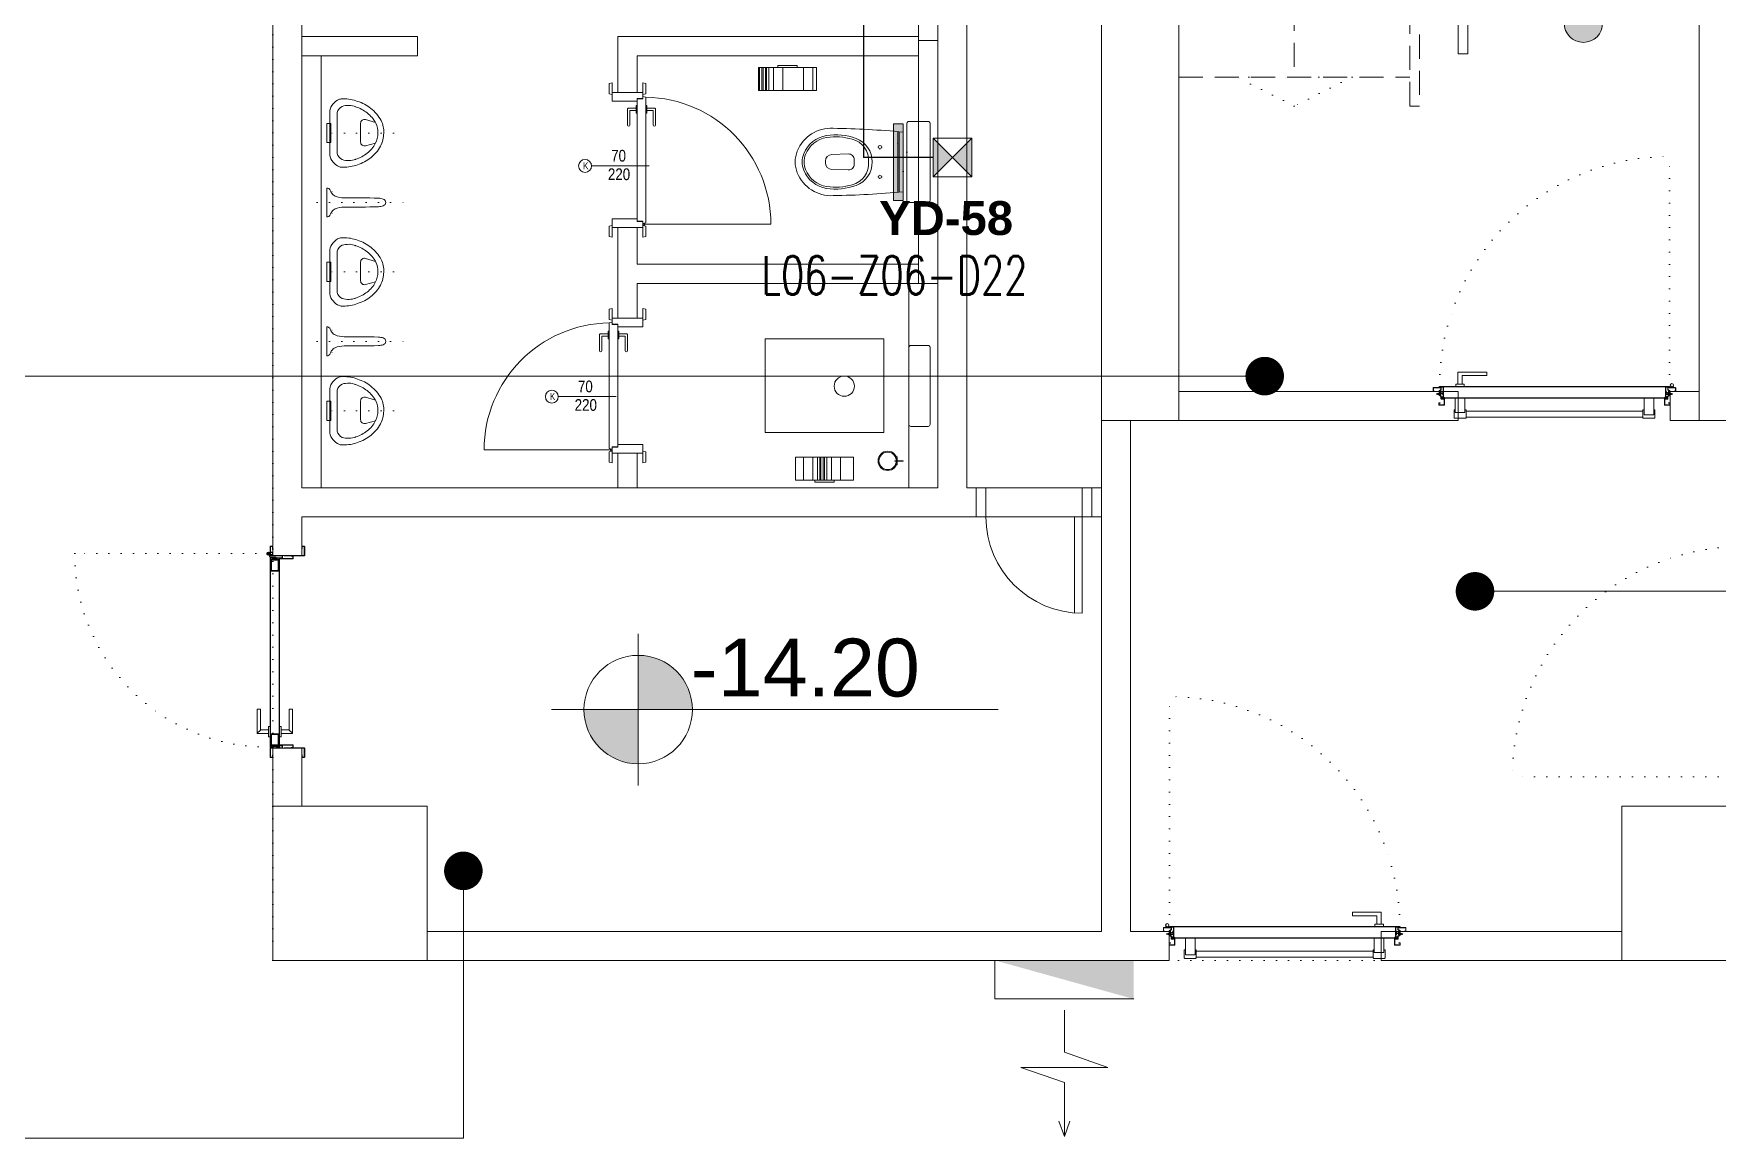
# Model space of a CAD drawing. Header units: metres. Extents: x -19121 to 152404, y -12107 to 46241.
# Drawn here: x 3536 to 4410, y 2308 to 2881 of the extents above; entities that cross this region are included whole.
import ezdxf
from ezdxf.enums import TextEntityAlignment as Align

# ---------------------------------------------------------------- set-up
doc = ezdxf.new("R2010")
doc.units = ezdxf.units.M
doc.header["$LTSCALE"] = 50
doc.header["$MEASUREMENT"] = 0
doc.linetypes.add('DOT2', pattern=[0.125, 0, -0.125])
doc.linetypes.add('HIDDEN', pattern=[0.375, 0.25, -0.125])
doc.layers.get('0').update_dxf_attribs({"color": 9, "lineweight": 9})
for name, color, linetype, lineweight in [('00', 9, 'Continuous', 9), ('01', 9, 'Continuous', 9), ('05', 9, 'Continuous', 9), ('06B', 9, 'Continuous', 9), ('06D', 9, 'Continuous', 9), ('10', 9, 'Continuous', 9), ('14', 9, 'Continuous', 9), ('19', 9, 'Continuous', 9), ('19D', 9, 'DOT2', 9), ('20', 9, 'DOT2', 9), ('21', 9, 'Continuous', 9), ('21_mahal200', 9, 'Continuous', 9), ('32-ekipman', 9, 'Continuous', 9), ('E-DEDEKTÖR NUMARALARI', 20, 'Continuous', 30), ('E-MODÜL HATTI', 6, 'Continuous', 30), ('EQ LIST', 7, 'Continuous', 9), ('H-DAMPER', 1, 'Continuous', 15), ('Kapı', 9, 'Continuous', 9), ('KARA SIVA', 9, 'Continuous', 9), ('TEFRİŞ', 9, 'Continuous', 9)]:
    doc.layers.add(name, color=color, linetype=linetype, lineweight=lineweight)
doc.styles.add('Arial', font='arial.ttf', dxfattribs={"height": 2.5})
doc.styles.add('E-YAZI', font='txttw.shx', dxfattribs={"height": 200})
doc.styles.add('MuuM_TEXT-ITALIC', font='ARIALNI.TTF')
doc.styles.add('MuuM_TEXT-STANDART', font='ARIALN.TTF')
doc.styles.get("Standard").update_dxf_attribs({"font": 'ARIALN.TTF'})
doc.dimstyles.new('MuuM_DIM200', dxfattribs={"dimscale": 20, "dimtxt": 2, "dimasz": 1, "dimexe": 1, "dimexo": 1, "dimgap": 1, "dimtad": 1, "dimdec": 1, "dimrnd": 0.5, "dimdsep": 46, "dimtxsty": 'MuuM_TEXT-STANDART', "dimblk": 'ARCHTICK', "dimcen": 0, "dimdle": 0.15, "dimclrd": 256, "dimclre": 256, "dimclrt": 256, "dimadec": 0, "dimazin": 0, "dimtfac": 5, "dimtdec": 1, "dimtix": 1, "dimtmove": 2, "dimatfit": 3, "dimldrblk": 'DOT', "dimfxl": 3, "dimfxlon": 1, "dimtolj": 1, "dimlwd": -1, "dimlwe": -1, "dimarcsym": 0})

# ---------------------------------------------------------------- blocks, each defined once
blk = doc.blocks.new('A$C66886524')
h = blk.add_hatch(color=256)
h.paths.add_polyline_path([(0, 0), (10, 9.99), (0, 20)])
h.paths.add_polyline_path([(20, 19.99), (10, 9.99), (20, -0.01)])
for p, q in [((20, -0.01), (0, 20)), ((20, 19.99), (0, 0))]:
    blk.add_line(p, q)
blk.add_lwpolyline([(20, 19.99), (20, -0.01), (0, 0), (0, 20)], close=True)
blk = doc.blocks.new('p-kolon_80x80')
blk.add_lwpolyline([(-40, -40), (40, -40), (40, 40), (-40, 40)], close=True)
blk = doc.blocks.new('2.bod.sitatik')
at = {"layer": '01'}
blk.add_lwpolyline([(4130, -5950), (4130, -5950), (4130, -5950), (4130, -5400), (4400, -5400), (4400, -5950), (4400, -5950), (4400, -5950), (4440, -5950), (4440, -5350), (4090, -5350), (4090, -5950), (4130, -5950)], dxfattribs=at)
for p in [(3700, -6190), (4400, -6190)]:
    blk.add_blockref('p-kolon_80x80', p, dxfattribs=at)
blk = doc.blocks.new('0_arrowstairs')
blk.add_lwpolyline([(0, 0), (0, -30), (15, 0), (0, 30)], close=True)
blk = doc.blocks.new('p-M01-M02_M03')
at = {"layer": '19'}
h = blk.add_hatch(color=256, dxfattribs=at)
h.dxf.hatch_style = 1
h.paths.add_polyline_path([(186, -201.29), (234, -201.29), (210, -177.25)])
h = blk.add_hatch(color=256, dxfattribs=at)
h.dxf.hatch_style = 1
edge = h.paths.add_edge_path()
edge.add_arc((210, -344), 10, 0, 360)
for points in [[(145, -206.33), (270, -148)], [(145, -206.33), (270, -148)], [(150, -204), (150, -360), (150, -360), (145, -360), (145, -360), (145, -206.33)], [(210, -344), (210, -201.29), (210, -201.29)]]:
    blk.add_lwpolyline(points, dxfattribs=at)
blk.add_lwpolyline([(186, -201.29), (234, -201.29), (210, -177.25)], close=True, dxfattribs=at)
at = {"layer": '19', "linetype": 'Continuous'}
for points in [[(210, -176), (270, -176)], [(150, -204), (270, -204)], [(150, -232), (270, -232)], [(150, -260), (270, -260)], [(150, -288), (270, -288)], [(150, -316), (270, -316)], [(150, -344), (270, -344)]]:
    blk.add_lwpolyline(points, dxfattribs=at)
at = {"layer": '19'}
blk.add_circle((210, -344), 10, dxfattribs=at)
at = {"layer": '19D', "linetype": 'HIDDEN'}
for points in [[(145, -200.74), (145, -125), (125, -125), (125, -125), (125, -387), (120, -387), (120, -120), (120, -120), (150, -120), (150, -198.41)], [(150, -120), (270, -120)], [(210, -165), (210, -120)], [(0, -148), (120, -148)], [(145, -200.74), (270, -142.41)], [(150, -148), (258.02, -148)], [(0, -176), (120, -176)], [(150, -176), (198.02, -176)], [(0, -204), (120, -204)], [(0, -232), (120, -232)], [(0, -260), (120, -260)], [(0, -288), (120, -288)], [(0, -316), (120, -316)], [(0, -344), (120, -344)], [(0, -372), (120, -372)]]:
    blk.add_lwpolyline(points, dxfattribs=at)
at = {"layer": '19D', "linetype": 'HIDDEN', "extrusion": (0, 0, -1)}
blk.add_lwpolyline([(-60, -148), (-60, -372)], dxfattribs=at)
at = {"layer": '19D'}
blk.add_lwpolyline([(145, -200.74), (270, -142.41)], dxfattribs=at)
at = {"layer": '19D', "linetype": 'HIDDEN', "extrusion": (0, 0, -1)}
blk.add_circle((-60, -148), 5, dxfattribs=at)
at = {"layer": '19D', "linetype": 'HIDDEN', "extrusion": (0, 0, -1), "zscale": -1, "rotation": 90}
blk.add_blockref('0_arrowstairs', (-210, -120), dxfattribs=at)
at = {"layer": '19D', "linetype": 'HIDDEN', "extrusion": (0, 0, -1), "rotation": 270}
blk.add_blockref('0_arrowstairs', (-60, -372), dxfattribs=at)
blk = doc.blocks.new('*U19')
at = {"ltscale": 15}
for p, q in [((-25, 1), (-26, 0)), ((-25, -1), (-26, 0)), ((-23, 1), (-25, 1)), ((-23, 1), (-23, -2)), ((-21, -3), (-18, 3)), ((-21, -3), (-18, 3)), ((-20, -3), (-17, 3)), ((-20, -3), (-16, 3)), ((-18, -3), (-15, 3)), ((-18, -3), (-15, 3)), ((-18, 1), (-18, 2)), ((-17, -3), (-14, 3)), ((-17, -3), (-13, 3)), ((-17, 1), (-17, 2)), ((-15, -3), (-12, 3)), ((-15, -3), (-12, 3)), ((-15, 1), (-15, 2)), ((-14, -3), (-11, 3)), ((-14, -3), (-10, 3)), ((-14, 1), (-14, 2)), ((-12, -3), (-9, 3)), ((-12, -3), (-9, 3)), ((-12, 1), (-12, 2)), ((-11, -3), (-8, 3)), ((-11, -3), (-7, 3)), ((-11, 1), (-11, 2)), ((-9, -3), (-6, 3)), ((-9, -3), (-6, 3)), ((-9, 1), (-9, 2)), ((-8, -3), (-4, 3)), ((-8, -3), (-5, 3)), ((-8, 1), (-8, 2)), ((-6, -3), (-3, 3)), ((-6, -3), (-3, 3)), ((-6, 1), (-6, 2)), ((-5, -3), (-1, 3)), ((-5, -3), (-2, 3)), ((-5, 1), (-5, 2)), ((-3, 1), (-3, 2)), ((0, 4), (-2, 1)), ((-2, 1), (-2, 2)), ((0, 0), (-1, 0)), ((-25, -1), (-23, -2)), ((-9, -2), (-23, -2)), ((-21, -3), (-21, -2)), ((-20, -3), (-19, -2)), ((-20, -2), (-19, -2)), ((-19, -2), (-18, -2)), ((-18, -3), (-18, -2)), ((-17, -3), (-16, -2)), ((-17, -2), (-16, -2)), ((-16, -2), (-15, -2)), ((-15, -3), (-15, -2)), ((-14, -3), (-13, -2)), ((-14, -2), (-13, -2)), ((-13, -2), (-12, -2)), ((-12, -3), (-12, -2)), ((-11, -3), (-10, -2)), ((-11, -2), (-10, -2)), ((-10, -2), (-9, -2)), ((-9, -3), (-9, -2)), ((-8, -2), (-7, -2)), ((-8, -3), (-7, -2)), ((-7, -2), (-6, -2)), ((-6, -3), (-6, -2)), ((-5, -2), (-4, -2)), ((-5, -3), (-4, -2)), ((-4, -2), (-2, -2)), ((0, -4), (-2, -2)), ((0, 0), (-1, 0))]:
    blk.add_line(p, q, dxfattribs=at)
for p, q in [((-7, 1), (-23, 1)), ((-17, 1), (-19, 1)), ((-16, 1), (-17, 1)), ((-14, 1), (-16, 1)), ((-13, 1), (-14, 1)), ((-11, 1), (-13, 1)), ((-10, 1), (-11, 1)), ((-8, 1), (-10, 1)), ((-7, 1), (-8, 1)), ((-5, 1), (-7, 1)), ((-4, 1), (-5, 1)), ((-2, 1), (-4, 1)), ((-2, 1), (-2, 1)), ((0, 0), (0, 4)), ((-2, -2), (-2, -2)), ((0, 0), (0, -4))]:
    blk.add_line(p, q)
for centre, radius, start, end in [((-26, 4), 3.92, 274.361, 322.1025), ((-26, -4), 3.92, 37.8975, 85.639), ((-18, 3), 0.0971, 330.3204, 150.3204), ((-17, 3), 0.0971, 330.3204, 150.3204), ((-15, 3), 0.0971, 330.3204, 150.3204), ((-14, 3), 0.0971, 330.3204, 150.3204), ((-12, 3), 0.0971, 330.3204, 150.3204), ((-11, 3), 0.0971, 330.3204, 150.3204), ((-9, 3), 0.0971, 330.3204, 150.3204), ((-8, 3), 0.0971, 330.3204, 150.3204), ((-6, 3), 0.0971, 330.3204, 150.3204), ((-5, 3), 0.0971, 330.3204, 150.3204), ((-3, 3), 0.0971, 330.3204, 150.3204), ((-2, 3), 0.0971, 330.3204, 150.3204), ((-1, 0), 0.486, 90, 270), ((0, 4), 0.25, 0, 150.0864), ((-21, -3), 0.0971, 150.3204, 330.3204), ((-20, -3), 0.0971, 150.3204, 330.3204), ((-18, -3), 0.0971, 150.3204, 330.3204), ((-17, -3), 0.0971, 150.3204, 330.3204), ((-15, -3), 0.0971, 150.3204, 330.3204), ((-14, -3), 0.0971, 150.3204, 330.3204), ((-12, -3), 0.0971, 150.3204, 330.3204), ((-11, -3), 0.0971, 150.3204, 330.3204), ((-9, -3), 0.0971, 150.3204, 330.3204), ((-8, -3), 0.0971, 150.3204, 330.3204), ((-6, -3), 0.0971, 150.3204, 330.3204), ((-5, -3), 0.0971, 150.3204, 330.3204), ((0, -4), 0.25, 209.9136, 0)]:
    blk.add_arc(centre, radius, start, end, dxfattribs=at)
blk = doc.blocks.new('conta')
at = {"ltscale": 10}
for p, q in [((-2649.9, 5345.5), (-2649.8, 5345.6)), ((-2649.9, 5344.5), (-2649.8, 5344.3)), ((-2649.8, 5344.3), (-2649.7, 5344.3)), ((-2649.7, 5345.4), (-2649.3, 5345.4)), ((-2649.2, 5345.4), (-2649.1, 5345.5)), ((-2649, 5344), (-2648.8, 5343.8)), ((-2648.9, 5344.1), (-2648.7, 5343.9)), ((-2648.8, 5345.1), (-2648.6, 5345.3)), ((-2648.8, 5344.9), (-2648.6, 5345.2)), ((-2648.7, 5343.8), (-2648.7, 5343.8)), ((-2648.6, 5345.3), (-2648.6, 5345.3))]:
    blk.add_line(p, q, dxfattribs=at)
for centre, radius, start, end in [((-2649.8, 5345.5), 0.05, 140.6345, 188.9372), ((-2653, 5345), 3.19, 350.4674, 8.9372), ((-2649.9, 5344.5), 0.02, 170.4674, 213.7451), ((-2649.7, 5345.6), 0.0696, 22.2428, 159.258), ((-2650.9, 5345), 1.24, 340.3382, 16.7772), ((-2649.7, 5344.6), 0.03, 160.3382, 273.2666), ((-2649.7, 5345.4), 0.03, 90, 196.7772), ((-2649.6, 5341.5), 3.01, 80.4362, 93.2666), ((-2649.3, 5345.5), 0.05, 270, 303.0062), ((-2649.2, 5344.1), 0.231, 353.9571, 81.9004), ((-2649.1, 5345.5), 0.03, 4.7972, 123.0062), ((-2649.1, 5344.5), 0.03, 260.4362, 338.7066), ((-2651.2, 5344.8), 2.33, 7.5897, 18.7951), ((-2649, 5345.6), 0.05, 18.7951, 42.1429), ((-2650.2, 5345), 1.27, 338.7066, 23.0418), ((-2648.9, 5344.1), 0.1, 173.9571, 217.2653), ((-2648.8, 5345.1), 0.05, 187.5897, 322.7347), ((-2658.2, 5345.2), 9.36, 353.6857, 357.8537), ((-2648.8, 5344.2), 0.1, 173.6857, 217.2653), ((-2648.8, 5344.8), 0.05, 142.7347, 180.2669), ((-2648.7, 5343.8), 0.05, 217.2653, 307.2653), ((-2648.7, 5343.8), 0.05, 307.2653, 37.2653), ((-2648.6, 5345.3), 0.05, 52.7347, 142.7347), ((-2648.6, 5345.3), 0.05, 322.7347, 52.7347)]:
    blk.add_arc(centre, radius, start, end, dxfattribs=at)
for points, knots in [([(-2649, 5345.6), (-2649, 5345.6), (-2649.1, 5345.7), (-2649.2, 5345.4), (-2649.3, 5345.7), (-2649.4, 5345.5), (-2649.5, 5345.7), (-2649.6, 5345.5), (-2649.7, 5345.6), (-2649.7, 5345.6)], [0.0086373, 0.0086373, 0.0086373, 0.0086373, 0.1097304, 0.3133405, 0.4430081, 0.5658764, 0.7165186, 0.8527974, 0.9648495, 0.9648495, 0.9648495, 0.9648495]), ([(-2649.7, 5344.3), (-2649.7, 5344.3), (-2649.7, 5344.5), (-2649.6, 5344.3), (-2649.3, 5344.4), (-2649.2, 5344.4), (-2649.2, 5344.4)], [0, 0, 0, 0, 0.1008757, 0.3841126, 0.5436166, 0.6906785, 0.6906785, 0.6906785, 0.6906785])]:
    blk.add_open_spline(points, degree=3, knots=knots, dxfattribs=at)
blk = doc.blocks.new('p-yn_sackasa')
at = {"layer": '10', "linetype": 'Continuous'}
for p, q in [((-2.19, 0), (-2.19, -0.15)), ((0, 6.16), (0, 6.9)), ((0.01, 6.9), (0.01, 6.15)), ((0.14, 6.9), (0.14, 6.16)), ((0.15, 6.9), (0.15, 6.16)), ((2.69, 7.16), (0.26, 7.16)), ((2.69, 7.15), (0.26, 7.15)), ((2.69, 7.02), (0.26, 7.02)), ((0.26, 7.01), (2.69, 7.01)), ((0.26, 6.05), (0.76, 6.05)), ((0.75, 6.04), (0.26, 6.04)), ((0.26, 5.91), (0.75, 5.91)), ((0.76, 5.9), (0.26, 5.9)), ((0.67, -0.71), (0.67, 2.27)), ((0.69, -0.71), (0.69, 2.27)), ((0.75, 5.91), (0.75, 6.04)), ((0.76, 5.9), (0.76, 6.05)), ((0.81, -0.71), (0.81, 2.27)), ((0.83, -0.71), (0.83, 2.27)), ((0.92, 2.33), (0.95, 2.32)), ((0.93, 2.34), (0.95, 2.33)), ((1.01, 2.46), (0.99, 2.47)), ((0.99, 2.46), (1.01, 2.45)), ((1.11, 2.52), (1.11, 3.73)), ((1.12, 2.52), (1.12, 3.73)), ((1.25, 3.73), (1.25, 2.52)), ((1.26, 2.52), (1.26, 3.73)), ((1.37, 3.98), (2.49, 3.98)), ((2.49, 3.97), (1.37, 3.97)), ((1.37, 3.84), (2.49, 3.84)), ((2.49, 3.83), (1.37, 3.83)), ((2.6, 3.69), (2.5, 3.36)), ((2.51, 3.35), (2.61, 3.69)), ((2.73, 3.65), (2.63, 3.32)), ((2.74, 3.64), (2.64, 3.31)), ((2.8, 3.29), (2.8, 6.9)), ((2.81, 3.29), (2.81, 6.9)), ((2.94, 3.29), (2.94, 6.9)), ((2.95, 3.29), (2.95, 6.9)), ((-2.95, -0.25), (-2.95, -1.75)), ((-2.94, -1.75), (-2.94, -0.25)), ((-2.81, -0.25), (-2.81, -1.75)), ((-2.8, -0.25), (-2.8, -1.75)), ((-2.19, 0), (-2.7, 0)), ((-2.2, -0.01), (-2.7, -0.01)), ((-2.2, -0.14), (-2.7, -0.14)), ((-2.19, -0.15), (-2.7, -0.15)), ((1.01, -1.85), (-2.7, -1.85)), ((1.01, -1.86), (-2.7, -1.86)), ((-2.7, -1.99), (1.01, -1.99)), ((1.01, -2), (-2.7, -2)), ((-2.2, -0.14), (-2.2, -0.01)), ((0.92, -0.77), (0.95, -0.76)), ((0.93, -0.78), (0.95, -0.77)), ((0.99, -0.89), (1.01, -0.88)), ((1.01, -0.89), (0.99, -0.91)), ((1.11, -0.96), (1.11, -1.75)), ((1.12, -0.96), (1.12, -1.75)), ((1.25, -0.96), (1.25, -1.75)), ((1.26, -0.96), (1.26, -1.75))]:
    blk.add_line(p, q, dxfattribs=at)
for points in [[(0.15, 2.14), (0.67, 2.14), (0.67, -0.54), (0.15, -0.54)], [(0.15, 2.14), (0.41, 2.14), (0.41, -0.54), (0.15, -0.54)]]:
    blk.add_lwpolyline(points, close=True, dxfattribs=at)
for centre, radius, start, end in [((0.26, 6.9), 0.261, 90, 180), ((0.26, 6.16), 0.261, 180, 270), ((0.26, 6.9), 0.249, 90, 180), ((0.26, 6.16), 0.249, 181.34499, 271.35021), ((0.26, 6.9), 0.122, 90, 180), ((0.26, 6.16), 0.122, 180, 270), ((0.26, 6.9), 0.11, 90, 180), ((0.26, 6.16), 0.11, 180, 270), ((0.89, 2.27), 0.219, 63.21528, 180), ((0.89, 2.27), 0.206, 63.21689, 180), ((0.89, 2.27), 0.0801, 63.21502, 180), ((0.89, 2.27), 0.0674, 63.21445, 180), ((1.04, 2.52), 0.206, 243.2197, 0), ((1.04, 2.52), 0.219, 243.21479, 0), ((1.04, 2.52), 0.0801, 243.22028, 0), ((1.04, 2.52), 0.0674, 243.21287, 0), ((1.37, 3.73), 0.253, 90, 180), ((1.37, 3.73), 0.24, 90, 180), ((1.37, 3.73), 0.114, 90, 180), ((1.37, 3.73), 0.101, 90, 180), ((2.49, 3.72), 0.261, 342.86025, 90), ((2.49, 3.72), 0.249, 342.86129, 90), ((2.49, 3.72), 0.122, 342.86074, 90), ((2.49, 3.72), 0.11, 342.86215, 90), ((2.72, 3.29), 0.232, 162.8601, 0), ((2.72, 3.29), 0.219, 162.86127, 0), ((2.72, 3.29), 0.0927, 162.86053, 0), ((2.72, 3.29), 0.0801, 162.86241, 0), ((2.69, 6.9), 0.261, 0, 90), ((2.69, 6.9), 0.249, 0, 90), ((2.69, 6.9), 0.122, 0, 90), ((2.69, 6.9), 0.11, 0, 90), ((-2.7, -0.25), 0.253, 90, 180), ((-2.7, -1.75), 0.253, 180, 270), ((-2.7, -0.25), 0.24, 90, 180), ((-2.7, -1.75), 0.24, 180, 270), ((-2.7, -0.25), 0.114, 90, 180), ((-2.7, -1.75), 0.114, 180, 270), ((-2.7, -0.25), 0.101, 90, 180), ((-2.7, -1.75), 0.101, 180, 270), ((0.89, -0.71), 0.219, 180, 296.78496), ((0.89, -0.71), 0.206, 180, 296.78515), ((0.89, -0.71), 0.0801, 180, 296.78498), ((0.89, -0.71), 0.0674, 180, 180.52454), ((0.89, -0.71), 0.0674, 180, 296.78713), ((1.04, -0.96), 0.219, 0, 116.78545), ((1.04, -0.96), 0.206, 0, 116.78362), ((1.04, -0.96), 0.0801, 0, 116.78105), ((1.04, -0.96), 0.0674, 0, 116.78713), ((1.01, -1.75), 0.114, 270, 0), ((1.01, -1.75), 0.24, 270, 0), ((1.01, -1.75), 0.101, 270, 0), ((1.01, -1.75), 0.253, 270, 0)]:
    blk.add_arc(centre, radius, start, end, dxfattribs=at)
at = {"layer": '10', "xscale": 0.0842696629213483, "yscale": 0.0842696629213483, "zscale": 0.0842696629213483}
blk.add_blockref('*U19', (0.95, 1.35), dxfattribs=at)
at = {"layer": '14', "xscale": -0.7887640449438696, "yscale": 0.7887640449438696, "zscale": 0.7887640449438204, "rotation": 90}
blk.add_blockref('conta', (4217.78, -2086.42), dxfattribs=at)
blk = doc.blocks.new('*U354')
at = {"layer": '06D'}
for points in [[(110.12, 4.76), (110.12, 11.01), (95.12, 11.01), (95.12, 9.14), (107.87, 9.14), (107.87, 9.14), (107.87, 4.76), (110.12, 4.76)], [(111.2, 3.51), (111.2, 4.76), (106.8, 4.76), (106.8, 3.51), (111.2, 3.51)]]:
    blk.add_lwpolyline(points, dxfattribs=at)
for points in [[(8.5, -8.61), (7.87, -8.61), (7.87, -12.61, 0.414214), (8.25, -12.98), (13.75, -12.98, 0.414214), (14.12, -12.61), (14.12, -8.61), (13.5, -8.61)], [(111.5, -8.61), (112.12, -8.61), (112.12, -12.61, -0.414214), (111.75, -12.98), (106.25, -12.98, -0.414214), (105.87, -12.61), (105.87, -8.61), (106.5, -8.61)]]:
    blk.add_lwpolyline(points, format="xyb", dxfattribs=at)
for points in [[(8.5, -11.11), (13.5, -11.11), (13.5, -2.49), (8.5, -2.49)], [(111.5, -9.99), (106.5, -9.99), (106.5, -2.49), (111.5, -2.49)], [(14.12, -12.36), (105.87, -12.36), (105.87, -9.23), (14.12, -9.23)]]:
    blk.add_lwpolyline(points, close=True, dxfattribs=at)
at = {"layer": '10', "ltscale": 10}
for p, q in [((-1.6, 3.68), (-1.73, 3.58)), ((-1.6, 3.68), (-1.73, 3.58)), ((-1.22, 3.11), (-1.22, 3.24)), ((-1.22, 3.11), (-1.22, 3.24)), ((-1.22, 3.11), (-1.05, 3.11)), ((-1.22, 3.11), (-1.05, 3.11)), ((-1.05, 2.95), (-1.05, 3.38)), ((-1.05, 2.95), (-1.05, 3.38)), ((-0.84, 2.95), (-0.84, 3.38)), ((-0.84, 2.95), (-0.84, 3.38)), ((0.3, 3.41), (0.3, 3.29)), ((0.4, 3.51), (119.6, 3.51)), ((0.4, 3.19), (2.25, 3.19)), ((0.45, 3.36), (119.54, 3.36)), ((0.45, 3.36), (0.45, 3.34)), ((0.45, 3.34), (2.35, 3.34)), ((1, 0.04), (2, 0.69)), ((2, 1.13), (2, 0.69)), ((2.3, 1.13), (2, 1.13)), ((2, 0.69), (2, -0.81)), ((2.3, 3.14), (2.3, -2.39)), ((2.3, 0.69), (2.3, 1.13)), ((2.3, -0.81), (2.3, 0.69)), ((2.45, 3.24), (2.45, -2.29)), ((117.55, 3.24), (117.55, -2.29)), ((119.54, 3.34), (117.65, 3.34)), ((117.7, 3.14), (117.7, -2.39)), ((117.7, 1.13), (117.7, -0.37)), ((118, 1.13), (117.7, 1.13)), ((117.7, 1.13), (117.7, -0.37)), ((118, 1.13), (117.7, 1.13)), ((119.6, 3.19), (117.75, 3.19)), ((118, -0.37), (118, 1.13)), ((118, -0.37), (118, 1.13)), ((118, 0.88), (119, 0.88)), ((118, 0.88), (119, 0.88)), ((118, 0.68), (119, 0.68)), ((118, 0.68), (119, 0.68)), ((119, 0.28), (118, -0.37)), ((119, 0.28), (118, -0.37)), ((119.55, 3.36), (119.55, 3.34)), ((119.7, 3.41), (119.7, 3.29)), ((2, -0.36), (1, -0.36)), ((2, -0.56), (1, -0.56)), ((2, -0.81), (2.3, -0.81)), ((2.4, -2.49), (117.6, -2.49)), ((2.5, -2.34), (117.5, -2.34)), ((117.7, -0.37), (117.7, -0.81)), ((117.7, -0.37), (117.7, -0.81)), ((117.7, -0.81), (118, -0.81)), ((117.7, -0.81), (118, -0.81)), ((118, -0.81), (118, -0.37)), ((118, -0.81), (118, -0.37))]:
    blk.add_line(p, q, dxfattribs=at)
blk.add_circle((-0.95, 4.22), 0.843, dxfattribs=at)
blk.add_circle((-0.95, 4.22), 0.843, dxfattribs=at)
for centre, radius, start, end in [((-0.95, 4.22), 1.01, 219.4092, 254.28614), ((-0.95, 4.22), 1.01, 219.4092, 254.28614), ((-0.42, 3.21), 0.428, 156.35197, 217.62095), ((-0.42, 3.21), 0.428, 156.35197, 217.62095), ((-0.42, 3.21), 0.302, 105.55242, 240.03149), ((-0.42, 3.21), 0.302, 105.55242, 240.03149), ((0.4, 3.41), 0.1, 90, 180), ((0.4, 3.29), 0.1, 180, 270), ((0.45, 3.36), 0.005, 90, 180), ((0.45, 3.34), 0.005, 180, 270), ((2.25, 3.14), 0.05, 0, 90), ((2.35, 3.24), 0.1, 0, 90), ((117.65, 3.24), 0.1, 90, 180), ((117.75, 3.14), 0.05, 90, 180), ((119.54, 3.36), 0.005, 0, 90), ((119.54, 3.34), 0.005, 270, 0), ((119.6, 3.41), 0.1, 0, 90), ((119.6, 3.29), 0.1, 270, 0), ((2.4, -2.39), 0.1, 180, 270), ((2.5, -2.29), 0.05, 180, 270), ((117.56, -2.35), 0.141, 284.92708, 345.07292)]:
    blk.add_arc(centre, radius, start, end, dxfattribs=at)
at = {"layer": '20'}
blk.add_lwpolyline([(0.3, 3.35), (0.3, 122.75, -0.414214), (119.7, 3.35, 1)], format="xyb", dxfattribs=at)
at = {"xscale": -1, "rotation": 180}
blk.add_blockref('p-yn_sackasa', (0, 0.95), dxfattribs=at)
at = {"rotation": 180}
blk.add_blockref('p-yn_sackasa', (120, 0.95), dxfattribs=at)
blk = doc.blocks.new('gr-p-barel kilitli kapı kolu')
at = {"flags": 128}
for points in [[(-0.9, 0.8), (-0.9, 4.9), (-11.7, 4.9), (-11.7, 6.7), (0.9, 6.7), (0.9, 0.8)], [(-0.8, 5), (0.8, 6.6)]]:
    blk.add_lwpolyline(points, dxfattribs=at)
blk.add_lwpolyline([(-2.75, 0), (-2.75, 0.7), (2.75, 0.7), (2.75, 0)])
blk.add_lwpolyline([(-1.3, 0.7), (1.3, 0.7), (1.3, 0.8), (-1.3, 0.8)], close=True)
blk = doc.blocks.new('prf-scr2')
at = {"linetype": 'DOT2', "ltscale": 10}
blk.add_line((0, 0.19), (0, -1.06), dxfattribs=at)
for p, q in [((0.09, -0.24), (-0.09, -0.2)), ((-0.09, -0.24), (0.09, -0.28)), ((0.09, -0.32), (-0.09, -0.28)), ((-0.09, -0.32), (0.09, -0.36)), ((0.09, -0.4), (-0.09, -0.36)), ((-0.09, -0.4), (0.09, -0.44)), ((0.09, -0.48), (-0.09, -0.44)), ((-0.09, -0.48), (0.09, -0.52)), ((0.09, -0.56), (-0.09, -0.52)), ((-0.09, -0.56), (0.09, -0.6)), ((0.09, -0.64), (-0.09, -0.6)), ((-0.09, -0.64), (0.09, -0.68)), ((0.09, -0.72), (-0.09, -0.68)), ((-0.09, -0.72), (0.09, -0.76)), ((0.06, -0.84), (-0.08, -0.76)), ((-0.07, -0.8), (0.06, -0.84)), ((0.09, -0.17), (0, -0.15)), ((0, -0.18), (0.09, -0.2))]:
    blk.add_line(p, q)
blk.add_lwpolyline([(0.23, 0), (-0.23, 0), (-0.23, -0.01), (-0.12, -0.14), (0.12, -0.14), (0.23, -0.01), (0.23, 0)], close=True)
for points in [[(0.23, -0.01), (-0.23, -0.01)], [(-0.09, -0.14), (-0.09, -0.2), (-0.12, -0.22), (-0.12, -0.23), (-0.09, -0.24), (-0.09, -0.28), (-0.12, -0.3), (-0.12, -0.31), (-0.09, -0.32), (-0.09, -0.36), (-0.12, -0.38), (-0.12, -0.39), (-0.09, -0.4), (-0.09, -0.44), (-0.12, -0.46), (-0.12, -0.46), (-0.09, -0.48), (-0.09, -0.52), (-0.12, -0.54), (-0.12, -0.54), (-0.09, -0.56), (-0.09, -0.6), (-0.12, -0.62), (-0.12, -0.62), (-0.09, -0.64), (-0.09, -0.68), (-0.12, -0.69), (-0.12, -0.7), (-0.09, -0.72), (-0.09, -0.73), (-0.08, -0.76), (-0.1, -0.77), (-0.1, -0.78), (-0.07, -0.8), (-0.01, -0.94), (0, -0.95), (0.01, -0.94), (0.08, -0.76), (0.09, -0.76), (0.12, -0.74), (0.12, -0.73), (0.09, -0.72), (0.09, -0.68), (0.12, -0.66), (0.12, -0.66), (0.09, -0.64), (0.09, -0.6), (0.12, -0.58), (0.12, -0.58), (0.09, -0.56), (0.09, -0.52), (0.12, -0.5), (0.12, -0.5), (0.09, -0.48), (0.09, -0.44), (0.12, -0.43), (0.12, -0.42), (0.09, -0.4), (0.09, -0.36), (0.12, -0.35), (0.12, -0.34), (0.09, -0.32), (0.09, -0.28), (0.12, -0.27), (0.12, -0.26), (0.09, -0.24), (0.09, -0.2), (0.12, -0.19), (0.12, -0.18), (0.09, -0.17), (0.09, -0.14)]]:
    blk.add_lwpolyline(points)
blk = doc.blocks.new('K-SAC-01')
at = {"layer": '10'}
for points in [[(-4.6, 16.2, -0.414214), (-4.5, 16.3), (-0.1, 16.3, -0.414214), (0, 16.2), (0, 5.9), (0.2, 5.9), (0.2, 16.2, 0.414214), (-0.1, 16.5), (-4.5, 16.5, 0.414214), (-4.8, 16.2), (-4.8, 15.3, 0.414214), (-4.5, 15), (-3.4, 15), (-3.4, 15.2), (-4.5, 15.2, -0.414214), (-4.6, 15.3)], [(0.2, 10.3, -0.414214), (0.5, 10.6), (1.5, 10.6, -0.414214), (1.8, 10.3), (1.8, 3.9, -0.414214), (1.5, 3.6, -0.414214), (1.2, 3.9), (1.2, 4.8), (0.2, 4.8), (0.2, -1.2, -0.414214), (-0.1, -1.5), (-4.5, -1.5, -0.414214), (-4.8, -1.2), (-4.8, -0.3, -0.414214), (-4.5, 0), (-3.4, 0), (-3.4, -0.2), (-4.5, -0.2, 0.414214), (-4.6, -0.3), (-4.6, -1.2, 0.414214), (-4.5, -1.3), (-0.1, -1.3, 0.414214), (0, -1.2), (0, 5), (1.4, 5), (1.4, 3.9, 0.414214), (1.5, 3.8, 0.414214), (1.6, 3.9), (1.6, 10.3, 0.414214), (1.5, 10.4), (0.5, 10.4, 0.414214), (0.4, 10.3), (0.4, 9.4), (0.2, 9.4)], [(99.8, 10.3, 0.414214), (99.5, 10.6), (98.5, 10.6, 0.414214), (98.2, 10.3), (98.2, 3.9, 0.414214), (98.5, 3.6, 0.414214), (98.8, 3.9), (98.8, 4.8), (99.8, 4.8), (99.8, -1.2, 0.414214), (100.1, -1.5), (104.5, -1.5, 0.414214), (104.8, -1.2), (104.8, -0.3, 0.414214), (104.5, 0), (103.4, 0), (103.4, -0.2), (104.5, -0.2, -0.414214), (104.6, -0.3), (104.6, -1.2, -0.414214), (104.5, -1.3), (100.1, -1.3, -0.414214), (100, -1.2), (100, 5), (98.6, 5), (98.6, 3.9, -0.414214), (98.5, 3.8, -0.414214), (98.4, 3.9), (98.4, 10.3, -0.414214), (98.5, 10.4), (99.5, 10.4, -0.414214), (99.6, 10.3), (99.6, 9.4), (99.8, 9.4)], [(104.6, 16.2, 0.414214), (104.5, 16.3), (100.1, 16.3, 0.414214), (100, 16.2), (100, 5.9), (99.8, 5.9), (99.8, 16.2, -0.414214), (100.1, 16.5), (104.5, 16.5, -0.414214), (104.8, 16.2), (104.8, 15.3, -0.414214), (104.5, 15), (103.4, 15), (103.4, 15.2), (104.5, 15.2, 0.414214), (104.6, 15.3)], [(-0.38, -2.01), (1, -1.37), (1, 1.5), (1.2, 1.5), (1.2, -1.5), (-0.27, -2.18, -14.796002)]]:
    blk.add_lwpolyline(points, format="xyb", close=True, dxfattribs=at)
for points in [[(98.8, 0.15), (98.8, 2.15), (99.1, 2.15), (99.1, 3.19), (1.5, 3.19), (1.5, 2.15), (1.8, 2.15), (1.8, 0.15), (1.5, 0.15), (1.5, 1.85), (1.2, 1.85), (1.2, 3.49), (99.4, 3.49), (99.4, 1.85), (99.1, 1.85), (99.1, 0.15)], [(98.8, 2.15), (98.8, 0.15), (99.4, 0.15), (99.4, -1.5), (1.2, -1.5), (1.2, 0.15), (1.8, 0.15), (1.8, 2.15), (2.1, 2.15), (2.1, -0.15), (1.5, -0.15), (1.5, -1.2), (99.1, -1.2), (99.1, -0.15), (98.5, -0.15), (98.5, 2.15), (98.8, 2.15)]]:
    blk.add_lwpolyline(points, dxfattribs=at)
for points in [[(2.1, 3), (8.1, 3), (8.1, -1), (2.1, -1)], [(2.4, 2.7), (7.8, 2.7), (7.8, -0.7), (2.4, -0.7)], [(98.5, 3), (92.5, 3), (92.5, -1), (98.5, -1)], [(98.2, 2.7), (92.8, 2.7), (92.8, -0.7), (98.2, -0.7)]]:
    blk.add_lwpolyline(points, close=True, dxfattribs=at)
blk.add_circle((-0.95, -2.5), 0.55, dxfattribs=at)
at = {"layer": '20', "linetype": 'HIDDEN'}
for points in [[(-0.2, -1.3), (-0.2, 0), (-1.7, 0), (-1.7, -1.3)], [(-0.4, -1.99), (-0.4, -0.2), (-1.5, -0.2), (-1.5, -1.99)]]:
    blk.add_lwpolyline(points, dxfattribs=at)
at = {"layer": '20'}
blk.add_lwpolyline([(-0.95, -2.5), (-0.95, -102.85)], dxfattribs=at)
blk.add_arc((-0.95, -2.5), 100.35, 270, 1.51314, dxfattribs=at)
at = {"layer": '06B'}
blk.add_blockref('gr-p-barel kilitli kapı kolu', (91.4, 3.51), dxfattribs=at)
at = {"layer": '06B', "xscale": -1, "rotation": 180}
blk.add_blockref('gr-p-barel kilitli kapı kolu', (91.4, -1.51), dxfattribs=at)
at = {"layer": '10', "xscale": -1, "rotation": 90}
blk.add_blockref('prf-scr2', (1.5, 1), dxfattribs=at)
at = {"layer": '10', "rotation": 270}
blk.add_blockref('prf-scr2', (99.1, 1.22), dxfattribs=at)
blk = doc.blocks.new('0_elevationtarget-p-bk')
h = blk.add_hatch(color=250)
h.paths.add_polyline_path([(1.875, 0, 0.414214), (0, 1.875), (0, 0)])
h.paths.add_polyline_path([(0, 0), (-1.875, 0, 0.414214), (0, -1.875)])
blk.add_line((0, -2.625), (0, 2.625))
blk.add_lwpolyline([(12.453, 0), (-3, 0)])
blk.add_circle((0, 0), 1.875)
at = {"style": 'Arial'}
blk.add_attdef('BITMISKOT', text='', height=2, dxfattribs=at).set_placement((4.5, 0), align=Align.BOTTOM_LEFT)
at = {"style": 'MuuM_TEXT-ITALIC'}
blk.add_attdef('FINISHINGFLOORLEVEL', text='', height=2, dxfattribs=at).set_placement((4.5, -0.592), align=Align.TOP_LEFT)
blk = doc.blocks.new('YD-72-20')
at = {"linetype": 'Continuous'}
for p, q in [((0, 0.7139), (-0.0282, 0.6343)), ((0, 0.7139), (0.0282, 0.6343)), ((0, 0.4335), (0, 0.7139)), ((-0.225, 0.3547), (0.225, 0.3547)), ((-0.225, 0.3547), (0, 0.276)), ((0.225, 0.3547), (0, 0.4335)), ((0, 0.058), (0, 0.276)), ((0.36, 0), (-0.36, 0)), ((0.36, 0), (0.36, -0.2))]:
    blk.add_line(p, q, dxfattribs=at)
blk.add_solid([(0.36, -0.2), (-0.36, 0), (-0.36, -0.2)])
blk = doc.blocks.new('A$C29B32992')
at = {"xscale": 100, "yscale": 100, "zscale": 100, "rotation": 180}
blk.add_blockref('YD-72-20', (4070.67, -8510.12), dxfattribs=at)
blk = doc.blocks.new('_ArchTick')
at = {"color": 0, "linetype": 'ByBlock', "const_width": 0.15}
blk.add_lwpolyline([(-0.5, -0.5), (0.5, 0.5)], dxfattribs=at)
blk = doc.blocks.new('_Dot')
at = {"color": 0, "linetype": 'ByBlock', "lineweight": -2}
blk.add_line((-0.5, 0), (-1, 0), dxfattribs=at)
at = {"color": 0, "linetype": 'ByBlock', "const_width": 0.5}
blk.add_lwpolyline([(-0.25, 0, 1), (0.25, 0, 1)], format="xyb", close=True, dxfattribs=at)
blk = doc.blocks.new('ttttttttttttt')
for points in [[(3983.49, -30733.6), (3983.49, -30748.6)], [(3988.49, -30733.6), (3983.49, -30733.6)], [(3988.49, -30733.6), (3988.49, -30748.6)], [(4043.49, -30733.6), (4038.49, -30733.6)], [(4038.49, -30733.6), (4038.49, -30748.6)], [(4043.49, -30733.6), (4043.49, -30748.6)], [(3988.49, -30748.6), (3983.49, -30748.6)], [(4034.49, -30748.6), (3988.49, -30748.6)], [(4034.49, -30748.6), (4034.49, -30798.6)], [(4034.49, -30748.6), (4038.49, -30748.6)], [(4043.49, -30748.6), (4038.49, -30748.6)], [(4038.49, -30748.6), (4038.49, -30798.6)]]:
    blk.add_lwpolyline(points)
blk.add_arc((4038.49, -30748.6), 50, 180, 270)
blk = doc.blocks.new('p-klozet üstü kağıt dispenser')
blk.add_hatch(color=255).paths.add_polyline_path([(0, 5.56), (0, 45.41), (-5, 45.41), (-5, 5.56)])
blk.add_lwpolyline([(0, 5.56), (0, 45.41), (-5, 45.41), (-5, 5.56)], close=True)
blk = doc.blocks.new('san-klo-06-p')
for p, q in [((0, -2), (-15.5, -2)), ((0, -2.8), (-15.5, -2.8)), ((0, -2), (15.5, -2)), ((0, -2.8), (15.5, -2.8)), ((0, -25.35), (-1.16, -25.35)), ((0, -25.35), (1.16, -25.35)), ((-4.16, -28.43), (-3.91, -36.92)), ((4.16, -28.43), (3.91, -36.92)), ((0, -40.31), (-0.41, -40.31)), ((-0.41, -40.31), (0, -40.31)), ((0.41, -40.31), (0, -40.31)), ((0, -40.31), (0.41, -40.31))]:
    blk.add_line(p, q)
at = {"linetype": 'DOT2'}
for p, q in [((-6.49, -12), (-8.95, -12)), ((-7.75, -10.91), (-7.75, -12)), ((-7.75, -13.09), (-7.75, -12)), ((6.49, -12), (8.95, -12)), ((7.75, -10.91), (7.75, -12)), ((7.75, -13.09), (7.75, -12))]:
    blk.add_line(p, q, dxfattribs=at)
for points in [[(-20, 2.02), (20, 2.02, 0.414214), (21, 3.02), (21, 13.02, 0.414214), (20, 14.02), (-20, 14.02, 0.414214), (-21, 13.02), (-21, 3.02, 0.414214)], [(-15.5, 0, 0.018163), (-17.47, -36.26, 0.320529), (-5.63, -54.91, 0.096396), (0, -56, 0.096396), (5.62, -54.91, 0.320529), (17.47, -36.26, 0.018163), (15.5, 0)]]:
    blk.add_lwpolyline(points, format="xyb", close=True)
for points in [[(-9.5, 2.02), (-9.5, -2.98), (-8.5, -2.98), (-8.5, 2.02)], [(8.5, 2.02), (8.5, -2.98), (9.5, -2.98), (9.5, 2.02)]]:
    blk.add_lwpolyline(points, dxfattribs=at)
blk.add_lwpolyline([(-5, 0), (-5, 2), (5, 2), (5, 0)], close=True, dxfattribs=at)
for centre, radius, start, end in [((0, -29), 13, 90, 159.42009), ((-7.75, -12), 0.75, 0, 180), ((-7.75, -12), 0.75, 180, 0), ((0, -29), 13, 20.57991, 90), ((7.75, -12), 0.75, 0, 180), ((7.75, -12), 0.75, 180, 0), ((15.92, -34.98), 30, 159.42009, 189.12808), ((-1.09, -28.95), 11, 84.31759, 166.80674), ((-1.16, -28.35), 3, 90, 181.707), ((1.09, -28.95), 11, 13.19326, 95.68241), ((1.16, -28.35), 3, 358.293, 90), ((-15.92, -34.98), 30, 350.87192, 20.57991), ((15.92, -34.98), 29, 162.87269, 189.12808), ((-15.92, -34.98), 29, 350.87192, 17.12731), ((1.5, -37.29), 15.4, 189.12808, 247.97569), ((1.5, -37.29), 14.4, 189.12808, 247.97569), ((-0.41, -36.81), 3.5, 181.707, 270), ((0.41, -36.81), 3.5, 270, 358.293), ((-1.5, -37.29), 14.4, 292.02431, 350.87192), ((-1.5, -37.29), 15.4, 292.02431, 350.87192), ((0, -41), 11.4, 247.97569, 270), ((0, -41), 10.4, 247.97569, 270), ((0, -41), 10.4, 270, 292.02431), ((0, -41), 11.4, 270, 292.02431)]:
    blk.add_arc(centre, radius, start, end)
at = {"layer": '05', "rotation": 270}
blk.add_blockref('p-klozet üstü kağıt dispenser', (-25.41, -5.01), dxfattribs=at)
blk = doc.blocks.new('San-p-uripart')
at = {"linetype": 'DOT2'}
for p, q in [((-5.77, -2.73), (-5.77, 3.35)), ((0, 5), (0, -40.5)), ((5.77, -2.73), (5.77, 3.35))]:
    blk.add_line(p, q, dxfattribs=at)
blk.add_lwpolyline([(0, 0), (-7.5, 0, 0.335863), (-6.29, -1.8, -0.061447), (-4.83, -2.51, -0.147975), (-3.31, -4.31, -0.105673), (-2.38, -8.95, 0.01101), (-2.23, -26.78, 0.044983), (-1.74, -29.26, 0.284409), (0, -30.59, 0.284409), (1.74, -29.26, 0.044983), (2.23, -26.78, 0.01101), (2.38, -8.95, -0.105673), (3.31, -4.31, -0.147975), (4.83, -2.51, -0.061447), (6.29, -1.8, 0.335863), (7.5, 0)], format="xyb", close=True)
blk = doc.blocks.new('v-k-pisuar01-p-s')
at = {"linetype": 'DOT2'}
blk.add_line((0, -33), (0, 5), dxfattribs=at)
for p, q in [((-5.07, -16), (4.66, -16)), ((-6.98, -18.56), (-5.47, -23.73)), ((6.59, -18.52), (5.19, -23.78))]:
    blk.add_line(p, q)
for points in [[(11.42, 0), (-11.42, 0, 0.252384), (-17.51, -5, 0.055826), (-17.74, -7, 0.088182), (-16.42, -14.39, 0.087476), (-12.79, -21.28, 0.105521), (-6.48, -26.6, 0.141396), (0.13, -28, 0.121036), (6.87, -26.29, 0.105521), (12.81, -21.28, 0.087476), (16.45, -14.39, 0.088182), (17.76, -7, 0.066704), (17.51, -5, 0.252384), (11.42, 0)], [(13.57, -13.47, 0.172375), (13.81, -6.52, 0.252384), (10.66, -3.93), (-10.66, -3.93, 0.252384), (-13.81, -6.52, 0.172375), (-13.57, -13.47, 0.087476), (-10.42, -19.44, 0.105521), (-5.06, -23.95, 0.144004), (0.01, -25, 0.123151), (5.45, -23.64, 0.105521), (10.44, -19.44, 0.087476), (13.59, -13.47)]]:
    blk.add_lwpolyline(points, format="xyb")
blk.add_lwpolyline([(-5, -0.5), (-5, 1.5), (5, 1.5), (5, -0.5)], close=True)
for centre, radius, start, end in [((1.16, -7.48), 15.9, 200.65057, 202.1301), ((-5.07, -18), 2, 90, 196.38954), ((4.66, -18), 2, 345.06858, 90), ((-1.14, -7.48), 15.9, 337.8699, 339.34943)]:
    blk.add_arc(centre, radius, start, end)
blk = doc.blocks.new('p-t.kağıtlığı')
at = {"layer": 'TEFRİŞ'}
h = blk.add_hatch(dxfattribs=at)
h.set_pattern_fill('CYL', color=256, scale=30, angle=-90, style=0)
h.set_pattern_definition([(270, (-14.4, 13), (30, 7e-15), []), (270, (-13.8, 13), (30, 7e-15), []), (270, (-12.6, 13), (30, 7e-15), []), (270, (-10.2, 13), (30, 7e-15), []), (270, (-5.4, 13), (30, 7e-15), []), (270, (5.4, 13), (30, 7e-15), []), (270, (10.2, 13), (30, 7e-15), []), (270, (12.6, 13), (30, 7e-15), []), (270, (13.8, 13), (30, 7e-15), []), (270, (14.4, 13), (30, 7e-15), [])])
h.paths.add_polyline_path([(-15, 1), (15, 1), (15, 13), (-15, 13)])
for points in [[(-15, 1), (15, 1), (15, 13), (-15, 13)], [(5, 1), (5, 0), (-5, 0), (-5, 1)]]:
    blk.add_lwpolyline(points, close=True, dxfattribs=at)
blk = doc.blocks.new('RREERGERGBBBB')
at = {"layer": 'TEFRİŞ'}
blk.add_hatch(color=256, dxfattribs=at).paths.add_polyline_path([(-24564.21, -5806.63), (-24567.21, -5806.63), (-24567.21, -5804.63), (-24567.41, -5804.63), (-24567.41, -5806.63), (-24568.41, -5806.63), (-24568.41, -5806.83), (-24567.41, -5806.83), (-24567.41, -5808.83), (-24567.21, -5808.83), (-24567.21, -5806.83), (-24564.21, -5806.83)])
for points in [[(-24564.21, -5806.63), (-24567.21, -5806.63), (-24567.21, -5804.63), (-24567.41, -5804.63), (-24567.41, -5806.63), (-24568.41, -5806.63), (-24568.41, -5806.83), (-24567.41, -5806.83), (-24567.41, -5808.83), (-24567.21, -5808.83), (-24567.21, -5806.83), (-24564.21, -5806.83), (-24564.21, -5806.63)], [(-24567.21, -5806.71), (-24564.21, -5806.71)]]:
    blk.add_lwpolyline(points, dxfattribs=at)
for radius in [5, 4.5]:
    blk.add_circle((-24572.21, -5806.71), radius, dxfattribs=at)
blk = doc.blocks.new('dsfsdfsdfsdfsdfsdf')
at = {"layer": 'Kapı'}
for p, q in [((23771.45, -2062.35), (23755.45, -2062.35)), ((23771.45, -2065.62, 0.66), (23768.45, -2065.62, 0.66)), ((23768.45, -2129.02, 0.66), (23768.45, -2066.82, 0.66)), ((23772.95, -2064.72, 0.66), (23771.45, -2064.42, 0.66)), ((23771.45, -2064.42, 0.66), (23771.45, -2065.62, 0.66)), ((23771.95, -2064.01, 0.66), (23837.87, -2064.01, 0.66)), ((23772.95, -2064.72, 0.66), (23772.95, -2129.92, 0.66)), ((23771.45, -2129.02, 0.66), (23768.45, -2129.02, 0.66)), ((23771.45, -2130.22, 0.66), (23771.45, -2129.02, 0.66)), ((23772.95, -2129.92, 0.66), (23771.45, -2130.22, 0.66)), ((23771.45, -2132.35), (23755.45, -2132.35))]:
    blk.add_line(p, q, dxfattribs=at)
at = {"layer": 'Kapı', "elevation": 0.66}
for points in [[(23753.95, -2057.62), (23755.45, -2057.32), (23755.45, -2063.32), (23753.95, -2063.02), (23753.95, -2057.62)], [(23772.95, -2057.62), (23771.45, -2057.32), (23771.45, -2063.32), (23772.95, -2063.02), (23772.95, -2057.62)], [(23753.95, -2137.02), (23755.45, -2137.32), (23755.45, -2131.32), (23753.95, -2131.62), (23753.95, -2137.02)], [(23772.95, -2137.02), (23771.45, -2137.32), (23771.45, -2131.32), (23772.95, -2131.62), (23772.95, -2137.02)]]:
    blk.add_lwpolyline(points, dxfattribs=at)
for points in [[(23771.45, -2062.32), (23755.45, -2062.32), (23755.45, -2066.82), (23768.45, -2066.82), (23768.45, -2065.42), (23771.45, -2065.42)], [(23771.45, -2132.32), (23755.45, -2132.32), (23755.45, -2127.82), (23768.45, -2127.82), (23768.45, -2129.22), (23771.45, -2129.22)]]:
    blk.add_lwpolyline(points, close=True, dxfattribs=at)
for points in [[(23767.95, -2124.22), (23764.05, -2124.22, -0.414214), (23763.45, -2123.62), (23763.45, -2115.47, -1), (23764.65, -2115.47), (23764.65, -2122.77, 0.414214), (23764.9, -2123.02), (23767.95, -2123.02)], [(23768.45, -2121.62), (23768.2, -2121.62, 0.414214), (23767.95, -2121.87), (23767.95, -2125.37, 0.414214), (23768.2, -2125.62), (23768.45, -2125.62)], [(23772.95, -2125.62), (23773.2, -2125.62, 0.414214), (23773.45, -2125.37), (23773.45, -2121.87, 0.414214), (23773.2, -2121.62), (23772.95, -2121.62)], [(23773.45, -2124.22), (23777.35, -2124.22, 0.414214), (23777.95, -2123.62), (23777.95, -2115.47, 1), (23776.75, -2115.47), (23776.75, -2122.77, -0.414214), (23776.5, -2123.02), (23773.45, -2123.02)]]:
    blk.add_lwpolyline(points, format="xyb", dxfattribs=at)
at = {"layer": 'Kapı'}
blk.add_circle((23771.95, -2064.01, 0.66), 0.5, dxfattribs=at)
blk.add_arc((23771.95, -2064.01, 0.66), 65.92, 270.86759, 0, dxfattribs=at)
blk = doc.blocks.new('fgvdfgdffffffffffffffffffffffffffffffff')
at = {"layer": 'Kapı'}
blk.add_lwpolyline([(23435.64, -2228), (23465.62, -2228)], dxfattribs=at)
blk.add_circle((23432.28, -2228), 3.36, dxfattribs=at)
at = {"layer": 'Kapı', "attachment_point": 1, "style": 'MuuM_TEXT-STANDART'}
for s, insert, char_height, width in [('K', (23431.25, -2226.1), 3.63, 53.2774), ('70', (23445.81, -2219.68), 6.048, 88.7957), ('220', (23444.12, -2229.28), 6.048, 88.7957)]:
    blk.add_mtext(s, dxfattribs=dict(at, insert=insert, char_height=char_height, width=width))
blk = doc.blocks.new('DFEGDFGDFGDFGHHHHHHHHHHHHHHHHHH')
at = {"layer": 'TEFRİŞ'}
blk.add_lwpolyline([(23605.31, -2457.32), (23605.31, -2497.32, 0.414214), (23606.31, -2498.32), (23615.31, -2498.32, 0.414214), (23616.31, -2497.32), (23616.31, -2457.32, 0.414214), (23615.31, -2456.32), (23606.31, -2456.32, 0.414214)], format="xyb", close=True, dxfattribs=at)
blk = doc.blocks.new('ffffffdssssssssssssssss')
at = {"layer": 'TEFRİŞ'}
blk.add_lwpolyline([(30541, -1871.24), (30541, -1919.74), (30602.5, -1919.74), (30602.5, -1871.24)], close=True, dxfattribs=at)
blk.add_circle((30582, -1895.76), 5.25, dxfattribs=at)
blk = doc.blocks.new('2.bod.Mimari')
at = {"layer": '00'}
for points in [[(3660, -5965), (3660, -5545), (3675, -5545), (3675, -5580), (4020, -5580)], [(4005, -5595), (3675, -5595), (3675, -5965)], [(3675, -5965), (3675, -5965), (3675, -5985), (4005, -5985), (4005, -5595)], [(4005, -5753), (3995, -5753), (3995, -5595), (4005, -5595), (4005, -5753)], [(4090, -5600), (4020, -5600), (4020, -5985), (4090, -5985)], [(3675, -5703), (3675, -5751), (3735, -5751), (3735, -5761), (3675, -5761), (3675, -5985), (3839, -5985)], [(3995, -5751), (3839, -5751), (3839, -5780), (3849, -5780), (3849, -5761), (3995, -5761), (3995, -5751)], [(4005, -5985), (4005, -5753), (3995, -5753), (3995, -5879), (4005, -5879)], [(3675, -5761), (3675, -5985), (3685, -5985), (3685, -5761), (3690, -5761), (3675, -5761)], [(3995, -5879), (3995, -5869), (3849, -5869), (3849, -5850.03), (3839, -5850.03), (3839, -5897), (3849, -5897), (3849, -5879), (3995, -5879)], [(3990, -5879), (3990, -5985), (4005, -5985), (4005, -5879), (3990, -5879)], [(4125, -6215), (4105, -6215), (4105, -5950), (4090, -5950), (4090, -6215), (3740, -6215), (3740, -6230), (4125, -6230)], [(3660, -6000), (3660, -5965)], [(3849, -5967), (3839, -5967)], [(3849, -5985), (3849, -5967), (3839, -5967), (3839, -5985)], [(3849, -5967), (3849, -5985)], [(3660, -6020), (3660, -6000)], [(4090, -6000), (3675, -6000), (3675, -6020)], [(3660, -6020), (3675, -6020)], [(3660, -6150), (3660, -6120)], [(3660, -6120), (3675, -6120)], [(3675, -6120), (3675, -6150)], [(4125, -6215), (4125, -6230)], [(4235, -6230), (4360, -6230), (4360, -6215), (4360, -6215), (4235, -6215)], [(4235, -6215), (4235, -6230)]]:
    blk.add_lwpolyline(points, dxfattribs=at)
for points in [[(4265, -5950), (4130, -5950), (4130, -5935), (4275, -5935), (4275, -5950), (4265, -5950)], [(4400, -5950), (4385, -5950), (4385, -5935), (4400, -5935), (4400, -5950), (4400, -5950)]]:
    blk.add_lwpolyline(points, close=True, dxfattribs=at)
at = {"layer": '20'}
blk.add_lwpolyline([(3660, -6230), (4440, -6230), (4440, -4550), (3660, -4550)], close=True, dxfattribs=at)
at = {"layer": '21_mahal200'}
blk.add_lwpolyline([(3478.88, -6322.24), (3758.83, -6322.24)], dxfattribs=at)
for name, p in [('p-M01-M02_M03', (4130, -5400)), ('ffffffdssssssssssssssss', (-26625.5, -4036.51)), ('ttttttttttttt', (41.51, 24748.6))]:
    blk.add_blockref(name, p)
at = {"rotation": 270}
blk.add_blockref('K-SAC-01', (3660, -6020), dxfattribs=at)
at = {"layer": '05', "xscale": -1, "rotation": 180}
blk.add_blockref('p-t.kağıtlığı', (3927, -5766), dxfattribs=at)
at = {"layer": '05', "xscale": -1}
blk.add_blockref('p-t.kağıtlığı', (3946.26, -5982), dxfattribs=at)
at = {"layer": '10', "xscale": -1}
blk.add_blockref('*U354', (4385, -5935.95), dxfattribs=at)
at = {"layer": '10', "rotation": 90.00000000000001}
blk.add_blockref('*U354', (4425.95, -6135.15), dxfattribs=at)
at = {"layer": '10'}
blk.add_blockref('*U354', (4125, -6215.95), dxfattribs=at)
at = {"layer": '21'}
ref = blk.add_blockref('0_elevationtarget-p-bk', (3849.55, -6099.97), dxfattribs=dict(at, xscale=15, yscale=15, zscale=15))
ref.add_attrib('BITMISKOT', '-14.20', dxfattribs={"layer": '0', "height": 30, "style": 'Arial'}).set_placement((3876.87, -6102.16), align=Align.BOTTOM_LEFT)
at = {"layer": '32-ekipman'}
blk.add_blockref('A$C29B32992', (0, 2260.12), dxfattribs=at)
at = {"layer": 'KARA SIVA', "xscale": -1, "rotation": 180}
blk.add_blockref('dsfsdfsdfsdfsdfsdf', (-19919.45, -7912.35), dxfattribs=at)
at = {"layer": 'KARA SIVA'}
for name, p in [('fgvdfgdffffffffffffffffffffffffffffffff', (-19610.29, -3590.07)), ('DFEGDFGDFGDFGHHHHHHHHHHHHHHHHHH', (-19615.31, -3454.82)), ('fgvdfgdffffffffffffffffffffffffffffffff', (-19627.54, -3709.69)), ('RREERGERGBBBB', (28551.21, -164.27))]:
    blk.add_blockref(name, p, dxfattribs=at)
at = {"layer": 'KARA SIVA', "rotation": 180}
blk.add_blockref('dsfsdfsdfsdfsdfsdf', (27607.45, -8029.35), dxfattribs=at)
at = {"layer": 'TEFRİŞ', "xscale": -1, "rotation": 90}
for p in [(3689.5, -5801), (3689.5, -5873), (3689.5, -5945)]:
    blk.add_blockref('v-k-pisuar01-p-s', p, dxfattribs=at)
at = {"layer": 'TEFRİŞ', "rotation": 270}
blk.add_blockref('san-klo-06-p', (3987.01, -5816), dxfattribs=at)
at = {"layer": 'TEFRİŞ', "linetype": 'ByBlock', "xscale": -1, "rotation": 90}
for p in [(3688, -5837.01), (3688, -5909.01)]:
    blk.add_blockref('San-p-uripart', p, dxfattribs=at)
at = {"layer": '21_mahal200'}
for points in [[(4174.65, -5927.05), (3478.88, -5927.05)], [(4283.75, -6038.63), (4747.86, -6038.57)], [(3758.83, -6183.57), (3758.83, -6322.24)]]:
    blk.add_leader(points, dimstyle='MuuM_DIM200', override={"dimasz": 1, "dimfxl": 10}, dxfattribs=at)

msp = doc.modelspace()

# ---------------------------------------------------------------- linework, layer by layer
at = {"layer": 'E-MODÜL HATTI', "ltscale": 50}
for p in [(3966.45, 3110.58), (4002.59, 2816.32)]:
    msp.add_line(p, (3966.45, 2816.32), dxfattribs=at)

# ---------------------------------------------------------------- block references
for name in ['2.bod.sitatik', '2.bod.Mimari']:
    msp.add_blockref(name, (0, 8630))
at = {"layer": 'H-DAMPER'}
msp.add_blockref('A$C66886524', (4002.59, 2806.32), dxfattribs=at)

# ---------------------------------------------------------------- texts
at = {"layer": 'E-DEDEKTÖR NUMARALARI', "style": 'E-YAZI', "width": 0.7}
msp.add_text('L06-Z06-D22', height=20, dxfattribs=at).set_placement((3913.48, 2745.23))
at = {"layer": 'EQ LIST', "color": 6, "insert": (4009.34, 2784.77), "char_height": 17.55, "width": 288.0489, "attachment_point": 5}
msp.add_mtext('{\\fArial|b1|i0|c162|p34;YD-58}', dxfattribs=at)

doc.saveas('drawing.dxf')
